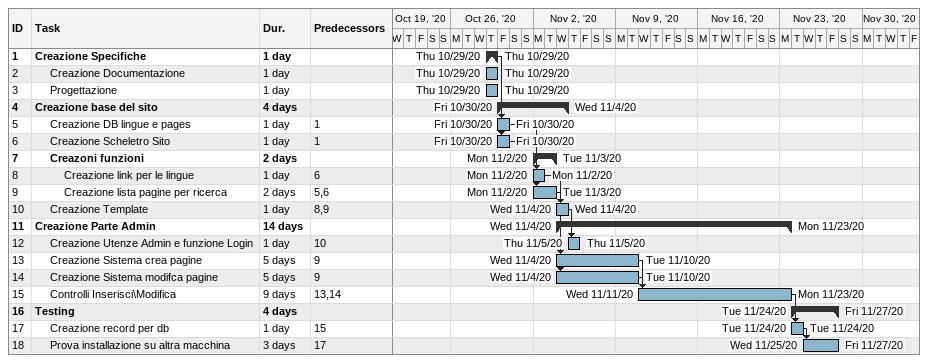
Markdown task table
| ID | Level | Task | Duration | Start | Finish | Predecessors |
|---|---|---|---|---|---|---|
| 1 | 1 | **Creazione Specifiche** | 1d | 2020-10-29 | 2020-10-29 |  |
| 2 | 2 | Creazione Documentazione | 1d | 2020-10-29 | 2020-10-29 |  |
| 3 | 2 | Progettazione | 1d | 2020-10-29 | 2020-10-29 |  |
| 4 | 1 | **Creazione base del sito** | 4d | 2020-10-30 | 2020-11-04 |  |
| 5 | 2 | Creazione DB lingue e pages | 1d | 2020-10-30 | 2020-10-30 | 1 |
| 6 | 2 | Creazione Scheletro Sito | 1d | 2020-10-30 | 2020-10-30 | 1 |
| 7 | 2 | **Creazoni funzioni** | 2d | 2020-11-02 | 2020-11-03 |  |
| 8 | 3 | Creazione link per le lingue | 1d | 2020-11-02 | 2020-11-02 | 6 |
| 9 | 3 | Creazione lista pagine per ricerca | 2d | 2020-11-02 | 2020-11-03 | 5, 6 |
| 10 | 2 | Creazione Template | 1d | 2020-11-04 | 2020-11-04 | 8, 9 |
| 11 | 1 | **Creazione Parte Admin** | 14d | 2020-11-04 | 2020-11-23 |  |
| 12 | 2 | Creazione Utenze Admin e funzione Login | 1d | 2020-11-05 | 2020-11-05 | 10 |
| 13 | 2 | Creazione Sistema crea pagine | 5d | 2020-11-04 | 2020-11-10 | 9 |
| 14 | 2 | Creazione Sistema modifca pagine | 5d | 2020-11-04 | 2020-11-10 | 9 |
| 15 | 2 | Controlli Inserisci\Modifica | 9d | 2020-11-11 | 2020-11-23 | 13, 14 |
| 16 | 1 | **Testing** | 4d | 2020-11-24 | 2020-11-27 |  |
| 17 | 2 | Creazione record per db | 1d | 2020-11-24 | 2020-11-24 | 15 |
| 18 | 2 | Prova installazione su altra macchina | 3d | 2020-11-25 | 2020-11-27 | 17 |
